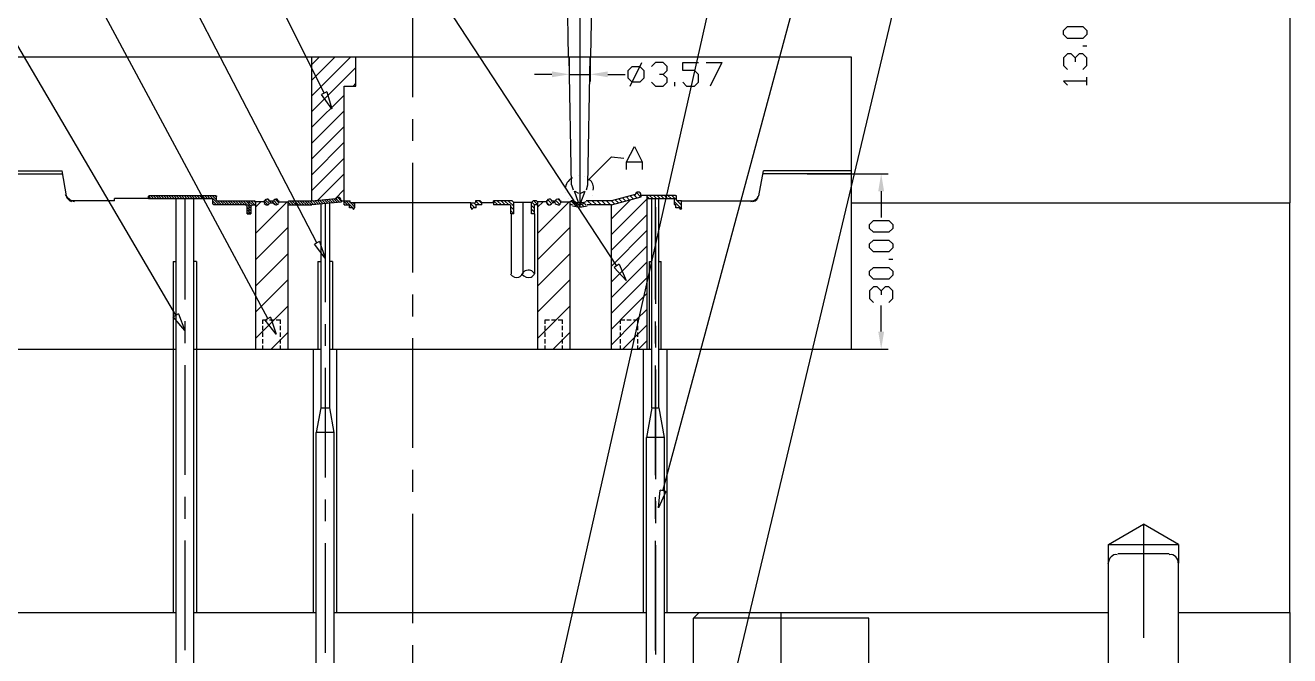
# Model space of a CAD drawing. Header units: inches. Extents: x 2 to 1172, y 492 to 1320.
# Drawn here: x 548.4 to 765, y 656.2 to 764.1 of the extents above; entities that cross this region are included whole.
import ezdxf

# ---------------------------------------------------------------- set-up
doc = ezdxf.new("R2010")
doc.units = ezdxf.units.IN
doc.header["$MEASUREMENT"] = 0

# ---------------------------------------------------------------- blocks, each defined once
blk = doc.blocks.new('AHH1270-500010_1')
at = {"transparency": 33554687}
for points in [[(637.18, 753.71), (640.18, 754.21), (637.18, 754.71)], [(646.76, 753.71), (643.76, 754.21), (646.76, 754.71)], [(694.08, 734.18), (693.58, 737.19), (693.08, 734.18)], [(694.08, 710.15), (693.58, 707.15), (693.08, 710.15)]]:
    blk.add_hatch(color=1, dxfattribs=at).paths.add_polyline_path(points)
at = {"color": 1, "transparency": 33554687}
for points in [[(598.18, 750.97), (538.43, 870.98), (535.41, 870.98)], [(648.26, 721.45), (550.26, 870.93), (547.24, 870.93)], [(626.9, 600.73), (687.8, 870.66), (690.8, 870.66)], [(656.2, 682.91), (706.94, 871.19), (709.62, 871.19)], [(667.46, 646.7), (721.29, 872.45), (724.28, 872.45)], [(572.78, 712.95), (480.72, 869.86), (477.72, 869.86)], [(588.55, 712.38), (503.94, 869.69), (500.94, 869.69)], [(596.95, 725.38), (521.86, 869.69), (518.87, 869.69)], [(641.96, 817.94), (641.96, 731.57)], [(613.36, 750.32), (613.36, 769.1)], [(728.81, 761.05), (728.13, 760.37), (725.47, 760.37), (724.8, 761.05), (724.8, 761.7), (725.47, 762.38), (728.13, 762.38), (728.81, 761.7), (728.81, 761.05)], [(728.81, 759.04), (728.13, 759.04)], [(640.17, 757.14), (640.17, 753)], [(643.75, 757.2), (643.75, 753)], [(650.6, 752.2), (652.58, 756.21)], [(656.27, 754.2), (656.93, 754.87), (656.93, 755.53), (656.27, 756.21), (654.92, 756.21), (654.27, 755.53)], [(659.61, 752.87), (660.26, 752.2), (661.61, 752.2), (662.27, 752.87), (662.27, 754.2), (661.61, 754.87), (659.61, 754.87), (659.61, 756.21), (662.27, 756.21)], [(663.61, 756.21), (666.27, 756.21), (664.27, 752.2)], [(726.8, 757.04), (726.13, 757.71), (725.47, 757.71), (724.8, 757.04), (724.8, 755.71), (725.47, 755.03)], [(728.13, 755.03), (728.81, 755.71), (728.81, 757.04), (728.13, 757.71), (727.48, 757.71), (726.8, 757.04), (726.8, 756.36)], [(637.17, 754.2), (634.18, 754.2)], [(640.17, 754.2), (643.75, 754.2)], [(646.75, 754.2), (649.76, 754.2)], [(650.92, 752.87), (650.26, 753.53), (650.26, 754.87), (650.92, 755.53), (652.26, 755.53), (652.92, 754.87), (652.92, 753.53), (652.26, 752.87), (650.92, 752.87)], [(654.27, 752.87), (654.92, 752.2), (656.27, 752.2), (656.93, 752.87), (656.93, 753.53), (656.27, 754.2), (655.6, 754.2)], [(728.81, 752.36), (728.81, 753.7)], [(658.26, 752.2), (658.26, 752.87)], [(728.81, 753.03), (724.8, 753.03), (725.47, 752.36)], [(598.64, 751.2), (599.52, 748.3), (597.73, 750.76)], [(598.64, 751.2), (597.73, 750.76)], [(613.36, 742.82), (613.36, 746.56)], [(613.36, 720.28), (613.36, 739.06)], [(680.89, 737.18), (694.77, 737.18)], [(693.57, 734.18), (693.57, 729.67)], [(585.32, 730.24), (585.32, 732.57)], [(695.57, 727.83), (694.92, 727.17), (692.24, 727.17), (691.56, 727.83), (691.56, 728.5), (692.24, 729.16), (694.92, 729.16), (695.57, 728.5), (695.57, 727.83)], [(597.4, 725.61), (598.33, 722.71), (596.51, 725.15)], [(597.4, 725.61), (596.51, 725.15)], [(695.57, 724.5), (694.92, 723.82), (692.24, 723.82), (691.56, 724.5), (691.56, 725.17), (692.24, 725.83), (694.92, 725.83), (695.57, 725.17), (695.57, 724.5)], [(648.68, 721.71), (649.91, 718.93), (647.85, 721.16)], [(648.68, 721.71), (647.85, 721.16)], [(695.57, 719.81), (694.92, 719.16), (692.24, 719.16), (691.56, 719.81), (691.56, 720.49), (692.24, 721.16), (694.92, 721.16), (695.57, 720.49), (695.57, 719.81)], [(695.57, 722.49), (694.92, 722.49)], [(693.57, 717.15), (692.91, 717.83), (692.24, 717.83), (691.56, 717.15), (691.56, 715.82), (692.24, 715.15)], [(694.92, 715.15), (695.57, 715.82), (695.57, 717.15), (694.92, 717.83), (694.24, 717.83), (693.57, 717.15), (693.57, 716.48)], [(613.36, 712.77), (613.36, 716.53)], [(693.57, 710.15), (693.57, 714.65)], [(573.22, 713.2), (574.31, 710.34), (572.35, 712.69)], [(573.22, 713.2), (572.35, 712.69)], [(588.99, 712.61), (589.96, 709.72), (588.1, 712.14)], [(588.99, 712.61), (588.1, 712.14)], [(613.36, 690.25), (613.36, 709.01)], [(688.44, 707.13), (694.77, 707.13)], [(613.36, 682.73), (613.36, 686.49)], [(656.68, 682.77), (655.42, 680), (655.71, 683.03)], [(656.68, 682.77), (655.71, 683.03)], [(613.36, 660.21), (613.36, 678.97)], [(738.51, 677.16), (738.51, 657.73)], [(613.36, 652.69), (613.36, 656.45)]]:
    blk.add_lwpolyline(points, dxfattribs=at)
at = {"color": 4, "transparency": 33554687}
for points in [[(763.55, 782.24), (763.55, 732.18)], [(640.05, 757.2), (639.67, 778.25)], [(643.88, 757.2), (644.25, 778.25)], [(538.25, 757.2), (688.44, 757.2)], [(596.08, 732.57), (596.08, 757.2)], [(596.08, 755.92), (597.36, 757.2)], [(596.08, 753.23), (600.06, 757.2)], [(596.08, 750.53), (602.77, 757.2)], [(603.62, 752.2), (603.62, 757.2)], [(640.56, 735.28), (640.17, 757.2)], [(643.1, 734.45), (643.36, 735.28), (643.75, 757.2)], [(688.44, 757.2), (688.44, 707.13)], [(596.08, 747.83), (603.62, 755.37)], [(601.62, 732.57), (601.62, 752.2)], [(601.62, 752.2), (603.62, 752.2)], [(603.14, 752.2), (603.62, 752.68)], [(596.08, 745.14), (601.62, 750.67)], [(596.08, 742.44), (601.62, 747.98)], [(596.08, 739.75), (601.62, 745.28)], [(596.08, 737.03), (601.62, 742.59)], [(649.99, 737.89), (649.99, 739.22), (651.32, 741.88), (652.67, 739.22), (652.67, 737.89)], [(596.08, 734.34), (601.62, 739.87)], [(643.38, 736.09), (647.37, 740.08), (649.5, 739.87)], [(649.99, 739.22), (652.67, 739.22)], [(538.25, 737.67), (553.31, 737.67)], [(538.25, 737.18), (553.4, 737.18)], [(554.07, 733.4), (553.31, 737.67)], [(597.09, 732.65), (601.62, 737.18)], [(641.71, 736.89), (641.71, 736.89)], [(642.72, 736.79), (642.72, 736.79)], [(672.64, 733.4), (673.4, 737.67)], [(688.44, 737.18), (673.32, 737.18)], [(688.44, 737.67), (673.4, 737.67)], [(600.06, 732.92), (601.62, 734.48)], [(640.56, 735.28), (640.83, 734.45)], [(641.77, 732.26), (641.06, 734.2)], [(641.09, 734.18), (641.77, 733.88)], [(642.16, 732.26), (642.87, 734.2)], [(642.16, 733.88), (642.83, 734.18)], [(562.28, 732.57), (555.05, 732.57)], [(562.28, 732.57), (562.28, 732.97)], [(568.1, 732.97), (562.28, 732.97)], [(586.42, 732.37), (586.22, 732.57)], [(587.98, 732.37), (586.42, 732.37)], [(586.42, 732.37), (586.42, 707.13)], [(586.42, 731.45), (587.36, 732.37)], [(586.42, 726.94), (591.84, 732.37)], [(587.98, 732.16), (587.98, 732.58)], [(590.41, 732.16), (590.41, 732.58)], [(590.41, 732.37), (591.97, 732.37)], [(591.97, 732.37), (592.16, 732.57)], [(591.97, 732.37), (591.97, 707.13)], [(613.36, 732.18), (603.39, 732.18)], [(623.32, 732.18), (613.36, 732.18)], [(623.32, 732.18), (613.36, 732.18)], [(625.18, 732.26), (624.88, 732.57)], [(625.18, 732.26), (627.21, 732.26)], [(627.21, 732.26), (627.21, 732.57)], [(627.21, 732.26), (627.21, 731.87)], [(633.7, 732.26), (630.66, 732.26)], [(636.3, 732.37), (634.74, 732.37)], [(634.74, 732.37), (634.74, 707.13)], [(634.74, 731.45), (635.68, 732.37)], [(634.74, 726.94), (640.17, 732.37)], [(636.3, 732.16), (636.3, 732.58)], [(638.72, 732.16), (638.72, 732.58)], [(638.72, 732.37), (640.28, 732.37), (640.49, 732.57)], [(639.55, 733.93), (639.55, 733.93)], [(639.97, 732.99), (639.97, 732.99)], [(640.28, 732.37), (640.28, 707.13)], [(643.61, 732.62), (643.61, 732.62)], [(644.21, 733.45), (644.21, 733.45)], [(647.35, 726.73), (653.47, 732.85)], [(647.35, 729.43), (650.65, 732.73)], [(653.47, 733.47), (652.46, 733.47)], [(653.47, 733.47), (653.47, 732.87)], [(653.47, 732.87), (653.47, 707.13)], [(659.38, 732.57), (671.67, 732.57)], [(688.44, 732.18), (763.55, 732.18)], [(763.55, 662.09), (763.55, 732.18)], [(647.35, 731.87), (647.35, 707.13)], [(647.35, 724.04), (653.47, 730.15)], [(586.42, 722.46), (591.97, 727.99)], [(634.74, 722.46), (640.28, 727.99)], [(647.35, 721.32), (653.47, 727.46)], [(586.42, 717.95), (591.97, 723.49)], [(634.74, 717.95), (640.28, 723.49)], [(647.35, 718.63), (653.47, 724.76)], [(647.35, 715.93), (653.47, 722.07)], [(586.42, 713.47), (591.97, 719)], [(634.74, 713.47), (640.28, 719)], [(647.35, 713.24), (653.47, 719.37)], [(648.95, 712.15), (653.47, 716.68)], [(589.61, 712.15), (591.97, 714.49)], [(637.94, 712.15), (640.28, 714.49)], [(651.64, 712.15), (653.47, 713.96)], [(586.42, 708.96), (589.61, 712.15)], [(587.69, 712.15), (588.44, 712.15)], [(587.69, 711.51), (587.69, 712.15)], [(587.69, 710.4), (587.69, 711.14)], [(588.81, 712.15), (589.57, 712.15)], [(589.95, 712.15), (590.69, 712.15)], [(590.69, 711.51), (590.69, 712.15)], [(590.69, 710.4), (590.69, 711.14)], [(634.74, 708.96), (637.94, 712.15)], [(636.02, 712.15), (636.77, 712.15)], [(636.02, 711.51), (636.02, 712.15)], [(636.02, 710.4), (636.02, 711.14)], [(637.14, 712.15), (637.9, 712.15)], [(638.27, 712.15), (639.02, 712.15)], [(639.02, 711.51), (639.02, 712.15)], [(639.02, 710.4), (639.02, 711.14)], [(647.35, 707.84), (651.64, 712.15)], [(647.35, 710.54), (648.91, 712.1)], [(648.91, 711.51), (648.91, 712.15), (649.66, 712.15)], [(648.91, 710.4), (648.91, 711.14)], [(649.34, 707.13), (653.47, 711.27)], [(650.03, 712.15), (650.79, 712.15)], [(651.17, 712.15), (651.91, 712.15)], [(651.91, 711.51), (651.91, 712.15)], [(651.91, 710.4), (651.91, 711.14)], [(587.69, 709.26), (587.69, 710.03)], [(587.69, 708.15), (587.69, 708.89)], [(589.1, 707.13), (591.97, 710.01)], [(590.69, 709.26), (590.69, 710.03)], [(590.69, 708.15), (590.69, 708.89)], [(636.02, 709.26), (636.02, 710.03)], [(636.02, 708.15), (636.02, 708.89)], [(637.42, 707.13), (640.28, 710.01)], [(639.02, 709.26), (639.02, 710.03)], [(639.02, 708.15), (639.02, 708.89)], [(648.91, 709.26), (648.91, 710.03)], [(648.91, 708.15), (648.91, 708.89)], [(651.91, 709.26), (651.91, 710.03)], [(651.91, 708.15), (651.91, 708.89)], [(652.03, 707.13), (653.47, 708.57)], [(538.25, 707.13), (572.8, 707.13)], [(575.81, 707.13), (597.59, 707.13)], [(587.69, 707.13), (587.69, 707.77)], [(590.69, 707.13), (590.69, 707.77)], [(599.08, 707.13), (654.3, 707.13)], [(636.02, 707.13), (636.02, 707.77)], [(639.02, 707.13), (639.02, 707.77)], [(648.91, 707.13), (648.91, 707.77)], [(651.91, 707.13), (651.91, 707.77)], [(655.51, 707.13), (688.44, 707.13)], [(732.51, 673.71), (738.51, 677.16)], [(744.52, 673.71), (738.51, 677.16)], [(732.51, 673.71), (744.52, 673.71)], [(732.51, 670.5), (732.51, 673.71)], [(744.52, 673.71), (744.52, 670.5)], [(742.92, 672.09), (734.11, 672.09)], [(732.51, 572.98), (732.51, 670.5)], [(744.52, 572.98), (744.52, 670.5)], [(504.22, 662.09), (568.38, 662.09)], [(568.38, 662.09), (572.8, 662.09)], [(575.81, 662.09), (596.83, 662.09)], [(599.84, 662.09), (653.4, 662.09)], [(656.41, 662.09), (732.51, 662.09)], [(763.55, 662.09), (763.55, 591.99), (744.52, 591.99)], [(744.52, 662.09), (763.55, 662.09)]]:
    blk.add_lwpolyline(points, dxfattribs=at)
at = {"color": 3, "transparency": 33554687}
for points in [[(568.1, 733.27), (568.13, 733.4), (568.17, 733.43), (568.29, 733.47)], [(568.1, 732.97), (568.1, 733.27)], [(568.1, 732.97), (579.09, 732.97)], [(568.52, 732.97), (568.12, 733.38)], [(568.29, 733.47), (579.55, 733.47)], [(568.97, 732.97), (568.45, 733.47)], [(569.39, 732.97), (568.9, 733.47)], [(569.84, 732.97), (569.34, 733.47)], [(570.28, 732.97), (569.78, 733.47)], [(570.72, 732.97), (570.21, 733.47)], [(571.17, 732.97), (570.65, 733.47)], [(571.59, 732.97), (571.1, 733.47)], [(572.04, 732.97), (571.54, 733.47)], [(572.48, 732.97), (571.98, 733.47)], [(572.92, 732.97), (572.41, 733.47)], [(573.35, 732.97), (572.85, 733.47)], [(573.79, 732.97), (573.29, 733.47)], [(574.23, 732.97), (573.74, 733.47)], [(574.68, 732.97), (574.18, 733.47)], [(575.12, 732.97), (574.61, 733.47)], [(575.55, 732.97), (575.05, 733.47)], [(575.99, 732.97), (575.49, 733.47)], [(576.43, 732.97), (575.94, 733.47)], [(576.88, 732.97), (576.36, 733.47)], [(577.32, 732.97), (576.81, 733.47)], [(577.75, 732.97), (577.25, 733.47)], [(578.19, 732.97), (577.69, 733.47)], [(578.63, 732.97), (578.14, 733.47)], [(579.08, 732.97), (578.56, 733.47)], [(579.77, 732.73), (579, 733.47)], [(579.09, 732.07), (579.09, 732.97)], [(580.18, 731.87), (579.09, 732.96)], [(579.73, 731.87), (579.09, 732.51)], [(579.31, 731.87), (579.09, 732.07)], [(579.15, 732.03), (579.15, 732.03)], [(579.77, 733.17), (579.45, 733.47)], [(579.55, 733.47), (579.68, 733.43), (579.73, 733.4), (579.77, 733.27)], [(579.77, 732.67), (579.77, 733.27)], [(579.77, 732.67), (579.87, 732.57)], [(579.87, 732.57), (586.22, 732.57)], [(580.62, 731.87), (579.91, 732.57)], [(581.06, 731.87), (580.35, 732.57)], [(581.51, 731.87), (580.8, 732.57)], [(581.93, 731.87), (581.24, 732.57)], [(582.37, 731.87), (581.68, 732.57)], [(582.82, 731.87), (582.11, 732.57)], [(583.26, 731.87), (582.55, 732.57)], [(583.7, 731.87), (582.99, 732.57)], [(584.13, 731.87), (583.44, 732.57)], [(584.57, 731.87), (583.88, 732.57)], [(585.62, 731.27), (584.31, 732.57)], [(585.64, 731.68), (584.75, 732.57)], [(585.9, 731.86), (585.19, 732.57)], [(586.33, 731.87), (585.64, 732.57)], [(586.12, 732.57), (586.42, 732.26)], [(588.53, 731.87), (587.98, 732.42)], [(588.81, 732.03), (588.1, 732.74)], [(589.11, 732.18), (588.4, 732.87)], [(588.9, 732.57), (589.49, 732.57)], [(588.9, 732.18), (589.49, 732.18)], [(589.84, 731.87), (589.15, 732.57)], [(590.21, 731.94), (589.52, 732.64)], [(590.41, 732.19), (589.77, 732.83)], [(592.5, 731.87), (591.97, 732.39)], [(592.16, 732.57), (596.08, 732.57)], [(592.93, 731.87), (592.23, 732.57)], [(593.37, 731.87), (592.66, 732.57)], [(593.81, 731.87), (593.1, 732.57)], [(594.26, 731.87), (593.55, 732.57)], [(594.7, 731.87), (593.99, 732.57)], [(595.13, 731.87), (594.43, 732.57)], [(595.57, 731.87), (594.86, 732.57)], [(596.01, 731.87), (595.3, 732.57)], [(596.42, 731.89), (595.75, 732.57)], [(596.08, 732.57), (600.18, 732.94)], [(601.12, 732.3), (596.08, 731.87)], [(596.83, 731.93), (596.17, 732.58)], [(597.24, 731.96), (596.58, 732.62)], [(597.63, 732), (596.99, 732.65)], [(598.03, 732.03), (597.4, 732.69)], [(598.44, 732.07), (597.8, 732.73)], [(598.85, 732.1), (598.19, 732.76)], [(599.26, 732.14), (598.6, 732.8)], [(599.67, 732.18), (599.01, 732.83)], [(600.06, 732.21), (599.42, 732.87)], [(600.46, 732.25), (599.82, 732.9)], [(600.87, 732.28), (600.2, 732.96)], [(601.12, 732.48), (600.45, 733.15)], [(601.12, 732.67), (601.12, 732.3)], [(601.12, 732.57), (602.63, 732.57)], [(601.62, 731.87), (601.62, 732.57)], [(602.17, 731.87), (601.62, 732.41)], [(601.72, 731.87), (601.62, 731.98)], [(603.28, 731.2), (601.9, 732.57)], [(602.63, 732.28), (602.34, 732.57)], [(602.63, 732.26), (602.63, 732.57)], [(602.63, 732.26), (602.73, 732.18)], [(602.63, 732.26), (602.73, 732.18)], [(603.39, 732.18), (602.73, 732.18)], [(603.39, 731.54), (602.75, 732.18)], [(603.39, 731.98), (603.18, 732.18)], [(603.39, 732.18), (603.39, 731.36)], [(623.32, 731.36), (623.32, 732.18)], [(623.32, 732.18), (623.98, 732.18)], [(624.01, 731.36), (623.32, 732.05)], [(624.19, 731.82), (623.84, 732.18)], [(623.98, 732.18), (624.09, 732.26)], [(623.98, 732.18), (624.09, 732.26)], [(624.09, 732.57), (624.09, 732.26)], [(624.78, 731.87), (624.09, 732.57)], [(624.88, 732.57), (624.09, 732.57)], [(625.18, 732.07), (624.71, 732.57)], [(625.18, 731.87), (625.18, 732.26)], [(627.92, 731.87), (627.21, 732.57)], [(630.36, 732.57), (627.21, 732.57)], [(628.54, 731.87), (627.84, 732.57)], [(629.17, 731.87), (628.47, 732.57)], [(629.8, 731.87), (629.09, 732.57)], [(630.66, 731.63), (629.72, 732.57)], [(630.66, 732.26), (630.36, 732.57)], [(630.66, 730.35), (630.66, 732.26)], [(633.7, 732.26), (634, 732.57)], [(633.7, 730.35), (633.7, 732.26)], [(634.23, 731.84), (633.75, 732.32)], [(634.55, 732.57), (634, 732.57)], [(634.74, 731.94), (634.12, 732.57)], [(634.74, 732.37), (634.55, 732.57)], [(636.69, 731.87), (636.3, 732.26)], [(637.16, 732.05), (636.45, 732.76)], [(637.16, 732.67), (637.16, 732.67)], [(637.23, 732.57), (637.81, 732.57)], [(637.81, 732.18), (637.23, 732.18)], [(637.67, 732.18), (637.26, 732.57)], [(638.52, 731.94), (637.85, 732.62)], [(638.72, 732.37), (638.22, 732.87)], [(640.47, 731.87), (640.28, 732.05)], [(641.32, 731.64), (640.44, 732.53)], [(640.88, 732.57), (640.49, 732.57)], [(642.01, 731.57), (641.15, 732.44)], [(642.58, 731.64), (641.94, 732.28)], [(643.06, 731.8), (642.51, 732.35)], [(647.42, 732.57), (643.04, 732.57)], [(644, 731.87), (643.29, 732.57)], [(644.82, 731.87), (644.11, 732.57)], [(645.63, 731.87), (644.92, 732.57)], [(646.45, 731.87), (645.74, 732.57)], [(647.25, 731.87), (646.55, 732.57)], [(647.94, 732), (647.37, 732.57)], [(651.47, 733.65), (647.42, 732.57)], [(647.42, 731.87), (652.46, 733.22), (652.46, 733.56)], [(648.58, 732.18), (648.01, 732.73)], [(649.21, 732.35), (648.66, 732.9)], [(649.85, 732.51), (649.3, 733.08)], [(650.49, 732.69), (649.94, 733.24)], [(651.13, 732.87), (650.58, 733.42)], [(651.79, 733.03), (651.22, 733.59)], [(652.42, 733.2), (651.66, 733.97)], [(658.33, 733.47), (653.47, 733.47)], [(653.91, 732.87), (653.47, 733.33)], [(658.1, 732.87), (653.47, 732.87)], [(654.53, 732.87), (653.93, 733.47)], [(655.17, 732.87), (654.57, 733.47)], [(655.79, 732.87), (655.19, 733.47)], [(656.43, 732.87), (655.83, 733.47)], [(657.05, 732.87), (656.45, 733.47)], [(657.67, 732.87), (657.07, 733.47)], [(658.56, 732.64), (657.71, 733.47)], [(658.1, 732.87), (658.1, 732.07)], [(659.31, 731.25), (658.1, 732.46)], [(658.1, 732.07), (658.15, 731.94), (658.19, 731.91), (658.31, 731.87)], [(658.54, 733.27), (658.51, 733.4), (658.45, 733.43), (658.33, 733.47)], [(658.54, 733.27), (658.33, 733.47)], [(658.54, 732.67), (658.54, 733.27)], [(658.65, 732.57), (658.54, 732.67)], [(659.38, 731.82), (658.6, 732.58)], [(658.65, 732.57), (658.65, 732.57)], [(659.38, 732.57), (658.65, 732.57)], [(659.38, 731.36), (659.38, 732.57)], [(584.72, 731.87), (579.31, 731.87)], [(585.02, 731.57), (584.72, 731.87)], [(585.02, 730.35), (585.02, 731.57)], [(585.62, 730.83), (585.02, 731.43)], [(585.62, 730.38), (585.02, 730.99)], [(585.21, 730.35), (585.02, 730.54)], [(585.02, 730.35), (585.62, 730.35)], [(585.92, 731.87), (585.62, 731.57)], [(585.62, 731.57), (585.62, 730.35)], [(585.92, 731.87), (586.42, 731.87)], [(591.97, 731.87), (596.08, 731.87)], [(601.62, 731.87), (602.52, 731.87)], [(602.52, 731.36), (602.52, 731.87)], [(602.66, 731.36), (602.52, 731.52)], [(603.03, 731.36), (602.52, 731.36)], [(603.03, 731.36), (603.21, 731.06)], [(603.21, 731.06), (603.39, 731.36)], [(623.57, 731.18), (623.32, 731.43)], [(623.5, 731.06), (623.39, 731.27)], [(623.39, 731.27), (623.39, 731.27)], [(623.5, 731.06), (623.62, 731.27)], [(623.62, 731.27), (623.62, 731.27)], [(624.19, 731.36), (623.68, 731.36)], [(624.19, 731.36), (624.19, 731.87)], [(625.18, 731.87), (624.19, 731.87)], [(630.06, 731.87), (627.21, 731.87)], [(627.29, 731.87), (627.29, 731.87)], [(630.17, 731.77), (630.06, 731.87)], [(630.17, 730.35), (630.17, 731.77)], [(630.66, 730.99), (630.17, 731.5)], [(630.66, 730.37), (630.17, 730.86)], [(630.66, 730.35), (630.17, 730.35)], [(634.19, 731.24), (633.7, 731.75)], [(634.19, 730.61), (633.7, 731.11)], [(633.82, 730.35), (633.7, 730.49)], [(634.19, 730.35), (633.7, 730.35)], [(634.19, 730.35), (634.23, 731.87)], [(634.74, 731.87), (634.23, 731.87)], [(634.23, 731.84), (634.23, 731.84)], [(640.74, 731.87), (640.28, 731.87)], [(640.74, 731.87), (640.74, 731.87)], [(647.42, 731.87), (643.22, 731.87)], [(643.38, 731.87), (643.38, 731.87)], [(643.42, 731.86), (643.42, 731.86)], [(658.42, 731.87), (658.31, 731.87)], [(658.42, 731.36), (658.42, 731.87)], [(658.56, 731.36), (658.42, 731.5)], [(659, 731.36), (658.42, 731.36)], [(659, 731.36), (659.2, 731.06)], [(659.38, 731.36), (659.2, 731.06)]]:
    blk.add_lwpolyline(points, dxfattribs=at)
at = {"color": 6, "transparency": 33554687}
for points in [[(572.8, 732.97), (572.8, 662.09)], [(574.31, 732.97), (574.31, 715.68)], [(575.81, 732.97), (575.81, 662.09)], [(597.59, 732), (597.59, 697.13)], [(598.33, 732.07), (598.33, 715.22)], [(599.08, 732.12), (599.08, 697.13)], [(632.19, 732.26), (632.19, 720.06)], [(654.3, 697.13), (654.3, 732.87)], [(654.91, 715.63), (654.91, 732.87)], [(655.51, 697.13), (655.51, 732.87)], [(630.19, 730.31), (630.19, 720.06)], [(634.19, 730.31), (634.19, 720.06)], [(654.91, 731.47), (654.91, 714.92)], [(572.3, 722.16), (572.3, 662.09)], [(572.3, 722.16), (572.8, 722.16)], [(576.31, 722.16), (575.81, 722.16)], [(576.31, 722.16), (576.31, 662.09)], [(597.08, 722.16), (597.08, 707.13)], [(597.08, 722.16), (597.59, 722.16)], [(599.59, 722.16), (599.08, 722.16)], [(599.59, 722.16), (599.59, 707.13)], [(653.91, 707.13), (653.91, 722.16), (654.3, 722.16)], [(655.51, 722.16), (655.92, 722.16)], [(655.92, 707.13), (655.92, 722.16)], [(574.31, 711.92), (574.31, 708.16)], [(598.33, 711.46), (598.33, 707.72)], [(654.91, 708.11), (654.91, 711.87)], [(654.91, 711.16), (654.91, 707.42)], [(596.33, 662.09), (596.33, 707.13)], [(600.34, 662.09), (600.34, 707.13)], [(652.9, 662.09), (652.9, 707.13)], [(656.91, 662.09), (656.91, 707.13)], [(574.31, 704.4), (574.31, 685.64)], [(598.33, 703.96), (598.33, 685.18)], [(654.91, 685.59), (654.91, 704.37)], [(654.91, 703.66), (654.91, 684.88)], [(597.59, 697.13), (596.83, 692.88)], [(597.59, 697.13), (599.08, 697.13)], [(599.08, 697.13), (599.84, 692.88)], [(654.3, 697.13), (653.4, 692.02)], [(655.51, 697.13), (656.41, 692.02), (653.4, 692.02)], [(654.3, 697.13), (655.51, 697.13)], [(596.83, 631.04), (596.83, 692.88)], [(599.84, 692.88), (596.83, 692.88)], [(599.84, 692.88), (599.84, 631.04)], [(653.4, 631.04), (653.4, 692.02)], [(656.41, 692.02), (656.41, 631.04)], [(574.31, 681.88), (574.31, 678.12)], [(598.33, 681.42), (598.33, 677.68)], [(654.91, 678.09), (654.91, 681.83)], [(654.91, 681.14), (654.91, 677.38)], [(574.31, 674.38), (574.31, 655.6)], [(598.33, 673.92), (598.33, 655.14)], [(654.91, 655.55), (654.91, 674.33)], [(654.91, 673.62), (654.91, 654.85)], [(572.8, 662.09), (572.8, 631.04)], [(575.81, 662.09), (575.81, 642.05)]]:
    blk.add_lwpolyline(points, dxfattribs=at)
at = {"color": 5, "transparency": 33554687}
for points in [[(662.43, 662.09), (661.42, 661.08)], [(661.42, 593), (661.42, 661.08)], [(691.46, 661.08), (661.42, 661.08)], [(676.44, 650.19), (676.44, 662.09)], [(691.46, 593), (691.46, 661.08)]]:
    blk.add_lwpolyline(points, dxfattribs=at)
at = {"color": 4, "transparency": 33554687}
for points in [[(640.74, 736.5), (640.14, 736.24), (639.71, 735.65), (639.5, 734.91)], [(644.28, 734.37), (644.43, 735.15), (644.14, 735.82), (643.57, 736.15)], [(553.84, 733.66), (554.13, 733.1), (554.75, 732.58), (555.44, 732.42)], [(554.02, 733.31), (554.16, 732.93), (554.57, 732.58), (554.9, 732.42)], [(640.74, 732.25), (641.34, 731.97), (642.07, 731.9), (642.69, 732.07)], [(671.24, 732.42), (671.98, 732.58), (672.6, 733.1), (672.66, 733.66)], [(671.6, 732.42), (672.16, 732.58), (672.57, 732.93), (672.48, 733.31)], [(734.02, 671.95), (733.23, 672.1), (732.52, 671.39), (732.42, 670.35)], [(744.48, 670.35), (744.53, 671.39), (743.81, 672.1), (742.89, 671.95)]]:
    blk.add_open_spline(points, degree=3, dxfattribs=at)
at = {"color": 3, "transparency": 33554687}
for points in [[(588.78, 732.42), (588.8, 732.83), (588.5, 732.95), (588.24, 732.78), (588.14, 732.79), (588.05, 732.71), (587.89, 732.42)], [(587.89, 732.07), (588.12, 731.91), (588.42, 731.8), (588.6, 731.89), (588.77, 731.98), (588.86, 732.07), (588.78, 732.07)], [(590.37, 732.42), (590.29, 732.85), (589.99, 732.95), (589.66, 732.78), (589.63, 732.78), (589.54, 732.69), (589.49, 732.42)], [(589.49, 732.07), (589.61, 731.92), (589.9, 731.81), (590.02, 731.89), (590.27, 731.97), (590.36, 732.05), (590.37, 732.07)], [(601.01, 732.6), (601.13, 732.96), (600.9, 733.18), (600.48, 733.13), (600.45, 733.18), (600.28, 733.09), (600.13, 732.78)], [(637.19, 732.42), (637.12, 732.83), (636.82, 732.95), (636.48, 732.78), (636.46, 732.79), (636.37, 732.71), (636.3, 732.42)], [(636.3, 732.07), (636.44, 731.91), (636.74, 731.8), (636.84, 731.89), (637.1, 731.98), (637.18, 732.07), (637.19, 732.07)], [(638.61, 732.42), (638.61, 732.85), (638.31, 732.95), (637.9, 732.78), (637.95, 732.78), (637.87, 732.69), (637.72, 732.42)], [(637.72, 732.07), (637.93, 731.92), (638.23, 731.81), (638.43, 731.89), (638.59, 731.97), (638.68, 732.05), (638.61, 732.07)], [(652.44, 733.49), (652.47, 733.84), (652.24, 734.07), (651.91, 734.02), (651.72, 734.07), (651.52, 733.9), (651.38, 733.49)]]:
    blk.add_open_spline(points, degree=3, knots=[0, 0, 0, 0, 1, 1, 1, 2, 2, 2, 2], dxfattribs=at)
for points in [[(640.74, 732.42), (641.56, 732.18), (642.39, 732.18), (643.04, 732.42)], [(640.74, 731.71), (641.53, 731.47), (642.45, 731.48), (643.22, 731.71)]]:
    blk.add_open_spline(points, degree=3, dxfattribs=at)
at = {"color": 6, "transparency": 33554687}
for points in [[(630.1, 720.01), (630.44, 719.52), (631.09, 719.28), (631.52, 719.48), (631.89, 719.64), (632.08, 719.83), (632.05, 720.01)], [(634.18, 720.01), (633.94, 720.63), (633.29, 720.87), (632.58, 720.54), (632.49, 720.51), (632.3, 720.31), (632.05, 720.01)], [(632.05, 720.01), (632.44, 719.52), (633.1, 719.28), (633.64, 719.48), (633.89, 719.64), (634.08, 719.83), (634.18, 720.01)]]:
    blk.add_open_spline(points, degree=3, knots=[0, 0, 0, 0, 1, 1, 1, 2, 2, 2, 2], dxfattribs=at)

msp = doc.modelspace()

# ---------------------------------------------------------------- block references
msp.add_blockref('AHH1270-500010_1', (1.45, 1.53))

doc.saveas('drawing.dxf')
